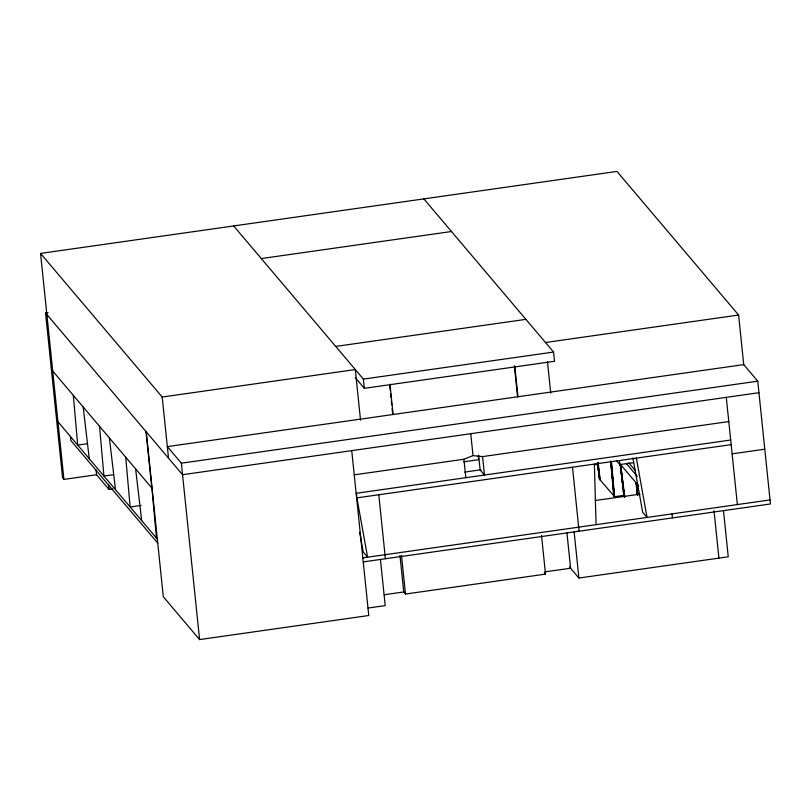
<?xml version="1.0" encoding="UTF-8"?>
<svg xmlns="http://www.w3.org/2000/svg" width="811" height="811" viewBox="0 0 811 811"><rect width="100%" height="100%" fill="white"/><g stroke="black" fill="none" stroke-linecap="round" stroke-linejoin="round"><path stroke-width="1.22" d="M597.636 465.555L597.717 464.561L598.346 466.629L597.839 465.707M597.91 467.896L597.991 466.903L598.619 468.971L598.123 468.059M598.183 470.238L598.275 469.245L598.893 471.313L598.396 470.4M598.457 472.58L598.548 471.586L599.167 473.654L598.67 472.742M598.741 474.922L598.822 473.928L599.441 475.996L598.944 475.084M599.015 477.263L599.096 476.27L599.714 478.338L599.217 477.426M620.263 466.051L620.344 465.048L620.973 467.116L620.466 466.203M620.537 468.393L620.628 467.389L621.246 469.457L620.75 468.545M620.81 470.735L620.902 469.731L621.52 471.799L621.023 470.887M621.094 473.077L621.175 472.073L621.794 474.151L621.297 473.229M621.368 475.418L621.449 474.415L622.067 476.493L621.571 475.57M621.642 477.76L621.723 476.756L622.341 478.835L621.844 477.912M621.915 480.102L621.996 479.098L622.625 481.176L622.118 480.254M622.189 482.444L622.28 481.45L622.899 483.518L622.402 482.596M622.463 484.785L622.554 483.792L623.172 485.86L622.676 484.937M622.747 487.127L622.828 486.134L623.446 488.202L622.949 487.279M623.02 489.469L623.101 488.475L623.72 490.543L623.223 489.621M623.294 491.811L623.375 490.817L624.004 492.885L623.497 491.973M623.568 494.152L623.649 493.159L624.277 495.227L623.781 494.315M610.693 462.736L610.805 461.672L611.403 464.074L610.926 463.091M610.896 464.987L610.997 463.922L611.606 466.325L611.129 465.342M611.099 467.237L611.2 466.173L611.808 468.576L611.322 467.602M611.291 469.488L611.403 468.423L612.001 470.836L611.524 469.853M611.494 471.749L611.595 470.684L612.204 473.087L611.727 472.103M611.697 473.999L611.798 472.935L612.406 475.337L611.92 474.354M611.889 476.25L612.001 475.185L612.599 477.588L612.123 476.604M612.092 478.5L612.193 477.436L612.802 479.838L612.325 478.855M612.295 480.751L612.396 479.686L613.004 482.089L612.518 481.116M612.487 483.001L612.599 481.937L613.197 484.349L612.721 483.366M612.69 485.262L612.792 484.197L613.4 486.6L612.923 485.617M612.893 487.512L612.994 486.448L613.603 488.851L613.116 487.867M613.086 489.763L613.197 488.698L613.795 491.101L613.319 490.118M613.288 492.013L613.39 490.949L613.998 493.352L613.521 492.368M613.491 494.264L613.592 493.2L614.201 495.602L613.714 494.629M636.108 484.664L636.209 483.599L636.817 486.012L636.341 485.029M636.311 486.924L636.412 485.86L637.02 488.263L636.534 487.279M636.503 489.175L636.615 488.11L637.213 490.513L636.736 489.53M636.706 491.425L636.807 490.361L637.416 492.764L636.939 491.78M636.909 493.676L637.01 492.612L637.618 495.014L637.132 494.031M624.054 496.656L620.293 464.551L624.49 497.102M354.235 474.851L463.922 459.249L473.016 455.61L482.586 456.593L728.785 421.568M96.519 474.759L63.907 479.402L40.55 253.417L616.958 171.415L738.608 315.033L743.758 364.92M261.284 258.567L451.474 231.51M63.907 479.402L62.589 477.851L45.558 312.975L48.062 312.62M335.703 346.419L525.893 319.362M40.55 253.417L162.2 397.035L355.309 369.563L360.54 420.21M545.499 342.506L738.608 315.033M233.659 225.945L363.389 379.102L553.578 352.045L554.531 361.27L364.342 388.327L355.39 377.754M87.406 443.718L77.724 445.097L73.325 395.362M757.758 381.18L743.728 364.615L167.33 446.618L181.36 463.182L757.758 381.18L770.45 503.966L363.237 561.901M113.611 474.658L103.93 476.037L99.53 426.302M758.954 392.706L182.546 474.709L45.558 312.975M96.053 469.741L96.57 474.749L109.019 489.449L112.77 488.911M141.033 505.435L130.135 506.976L125.735 457.242M463.689 461.814L478.652 459.685L478.267 455.914M464.723 472.073L480.994 469.762M356.141 493.301L730.691 440.018M359.668 532.259L363.237 552.027L367.596 557.187L356.911 497.873L731.167 444.631M594.524 464.875L598.204 464.348M616.33 460.476L619.827 464.602L633.513 462.655M620.729 465.068L624.784 497.062M732.12 453.846L764.793 449.203M597.555 463.182L599.441 479.189L614.586 496.687L611.484 461.621M599.441 479.189L600.17 479.666L598.143 462.422M637.182 494.588L636.483 483.285L637.03 489.54M636.189 483.326L636.919 483.802L637.912 495.065M610.724 460.841L614.15 496.17M613.856 496.21L614.292 496.727L624.409 495.288M595.183 500.539L639.98 494.163M362.821 557.867L770.034 499.931M384.232 594.747L403.746 591.969L405.49 594.037L545.509 574.117L541.515 535.463M544.982 571.877L570.599 568.237L566.96 533.02M367.971 608.047L385.215 605.594L380.44 559.458M569.444 566.869L578.902 578.03L728.248 556.792L723.483 510.656M146.254 431.857L163.295 596.734L199.587 639.585L368.772 615.508L351.741 450.642M423.849 198.888L553.578 352.045M628.768 462.807L635.297 470.522M626.447 463.618L637.345 476.483M620.05 463.882L638.754 485.961M544.343 572.738L545.509 574.117M52.705 371.022L151.951 488.181L156.452 538.038M57.946 421.75L157.334 539.092M157.75 543.127L70.81 440.485L70.395 436.45M597.565 463.365L598.062 464.287L597.362 463.213M636.361 458.114L647.046 517.428L642.687 512.268L632.884 457.901M620.577 464.51L624.348 496.545M597.849 463.132L599.876 479.706M135.609 468.9L141.692 520.621M109.404 437.96L115.486 489.682M83.188 407.021L89.271 458.742M726.281 397.36L737.361 504.584M714.025 510.737L718.921 558.12M672.025 513.88L672.441 517.915M619.442 460.861L619.827 464.602M572.485 467.197L579.095 531.195M574.137 531.904L578.902 578.03M547.486 361.767L550.73 393.153M514.823 366.42L517.935 396.538M514.377 365.832L517.59 396.995M482.586 456.593L484.491 475.043L480.122 469.883L478.602 455.123M470.755 433.713L473.016 455.61M463.922 459.249L465.828 477.699M389.969 384.181L393.082 414.299M389.655 384.84L390.172 389.827M390.557 393.568L390.943 397.309M391.328 401.05L391.713 404.78M392.098 408.521L392.615 413.509M401.496 555.383L405.49 594.037M399.975 555.494L403.746 591.969M378.788 494.761L385.407 558.749M363.389 379.102L364.342 388.327M356.435 493.26L356.911 497.873M181.36 463.182L199.587 639.585M162.2 397.035L168.516 458.144M146.021 431.584L151.86 488.08M108.502 484.431L109.019 489.449M636.625 483.843L637.618 495.105M611.19 461.662L614.292 496.727M594.362 464.085L596.065 524.687"/></g></svg>
